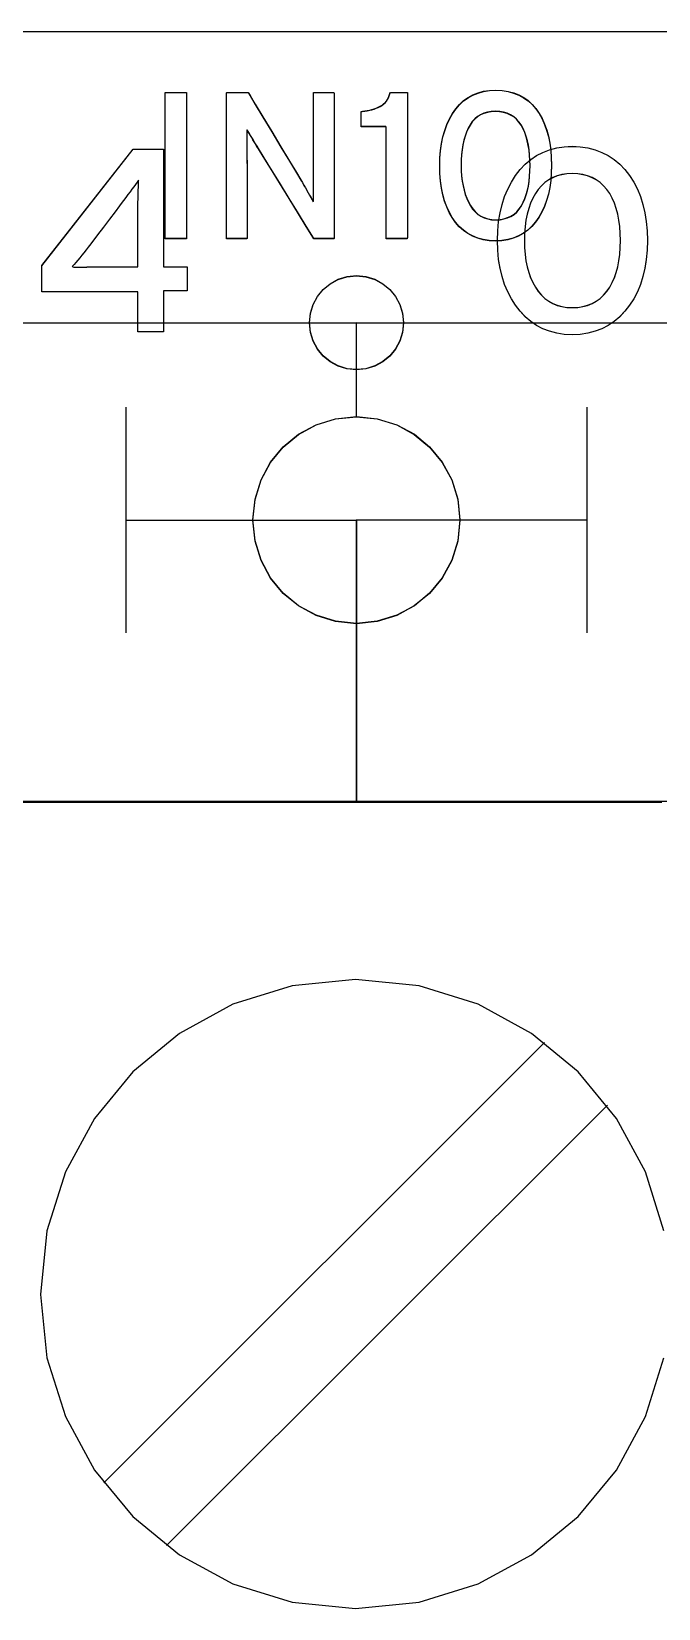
# Model space of a CAD drawing. Extents: x 1 to 47.7, y 0.2 to 35.
# Drawn here: x 35.798 to 36.131, y 11.506 to 12.345 of the extents above; entities that cross this region are included whole.
import ezdxf

# ---------------------------------------------------------------- set-up
doc = ezdxf.new("R2010")
doc.units = 0
doc.header["$MEASUREMENT"] = 0
for name, color, linetype in [('5_1___24__TARGET_LEDS___12', 7, 'CONTINUOUS'), ('6_1__EMPTY_IO_BOARD_POSITI', 7, 'CONTINUOUS'), ('6_2___8__INDEPENDENT_INPUT', 7, 'CONTINUOUS'), ('6_3___8__OPTOISO_INDEPENDE', 7, 'CONTINUOUS'), ('6_4___24__OPTOISO_INDEPEND', 7, 'CONTINUOUS'), ('6_5___8__INDEPENDENT_INPUT', 7, 'CONTINUOUS'), ('6_6___8__INDEPENDENT_INPUT', 7, 'CONTINUOUS'), ('6_7___8__OPTOISO_INDEPENDE', 7, 'CONTINUOUS'), ('6_8___8__OPTOISO_INDEPENDE', 7, 'CONTINUOUS'), ('8_0_____DWG', 7, 'CONTINUOUS')]:
    doc.layers.add(name, color=color, linetype=linetype)

msp = doc.modelspace()

# ---------------------------------------------------------------- linework, layer by layer
at = {"layer": '5_1___24__TARGET_LEDS___12'}
for points in [[(36.07454, 12.27351), (36.07444, 12.26939), (36.07413, 12.26547), (36.07361, 12.26173), (36.07288, 12.25819), (36.07194, 12.25483), (36.07079, 12.25167), (36.06944, 12.2487), (36.06788, 12.24591), (36.0661, 12.24333), (36.06412, 12.24103), (36.06195, 12.23902), (36.05957, 12.23731), (36.057, 12.2359), (36.05423, 12.23479), (36.05127, 12.23398), (36.0481, 12.23347), (36.04473, 12.23326), (36.04141, 12.23347), (36.03827, 12.23398), (36.03534, 12.23478), (36.03259, 12.23588), (36.03005, 12.23728), (36.02769, 12.23897), (36.02553, 12.24095), (36.02357, 12.24323), (36.0218, 12.24578), (36.02024, 12.24852), (36.01889, 12.25146), (36.01774, 12.2546), (36.0168, 12.25794), (36.01607, 12.26148), (36.01555, 12.26522), (36.01524, 12.26916), (36.01514, 12.2733), (36.01524, 12.27742), (36.01556, 12.28136), (36.01609, 12.2851), (36.01683, 12.28866), (36.01778, 12.29202), (36.01894, 12.29519), (36.02031, 12.29816), (36.02189, 12.30095), (36.02368, 12.30354), (36.02567, 12.30585), (36.02785, 12.30785), (36.03022, 12.30956), (36.03278, 12.31095), (36.03553, 12.31205), (36.03848, 12.31283), (36.04162, 12.31332), (36.04495, 12.3135), (36.04831, 12.3133), (36.05147, 12.3128), (36.05443, 12.31201), (36.05719, 12.31093), (36.05975, 12.30954), (36.06211, 12.30787), (36.06426, 12.30589), (36.06622, 12.30362), (36.06797, 12.30107), (36.06951, 12.29832), (36.07084, 12.29537), (36.07197, 12.29222), (36.0729, 12.28888), (36.07362, 12.28533), (36.07413, 12.28159), (36.07444, 12.27765)], [(35.94824, 12.2345), (35.94715, 12.23628), (35.94422, 12.24103), (35.94002, 12.24786), (35.93508, 12.2559), (35.92994, 12.26424), (35.92515, 12.27202), (35.92125, 12.27835), (35.9188, 12.28234), (35.91801, 12.28363), (35.91728, 12.28484), (35.91657, 12.28603), (35.91589, 12.28717), (35.91523, 12.28829), (35.91459, 12.28937), (35.91398, 12.29042), (35.9134, 12.29143), (35.91283, 12.29241), (35.9126, 12.29178), (35.9126, 12.28991), (35.91261, 12.28798), (35.91261, 12.28599), (35.91262, 12.28394), (35.91264, 12.28183), (35.91266, 12.27966), (35.91268, 12.27743), (35.9127, 12.27514), (35.91271, 12.27371), (35.91271, 12.2701), (35.91271, 12.26465), (35.91271, 12.25811), (35.91271, 12.2512), (35.91271, 12.24466), (35.91271, 12.23922), (35.91271, 12.2356), (35.9127, 12.2345), (35.91219, 12.2345), (35.91104, 12.2345), (35.90946, 12.2345), (35.90763, 12.2345), (35.90576, 12.2345), (35.90405, 12.2345), (35.90269, 12.2345), (35.90188, 12.2345), (35.90175, 12.23505), (35.90175, 12.24009), (35.90175, 12.24925), (35.90175, 12.26114), (35.90175, 12.27433), (35.90175, 12.28743), (35.90175, 12.29901), (35.90175, 12.30767), (35.90175, 12.312), (35.90197, 12.31225), (35.90291, 12.31225), (35.9044, 12.31225), (35.90624, 12.31225), (35.90821, 12.31225), (35.91011, 12.31225), (35.91172, 12.31225), (35.91284, 12.31225), (35.91326, 12.31225), (35.91431, 12.31052), (35.91709, 12.3059), (35.9211, 12.29925), (35.92582, 12.29143), (35.93072, 12.28331), (35.93528, 12.27574), (35.93899, 12.26958), (35.94134, 12.2657), (35.94213, 12.26438), (35.94297, 12.26293), (35.94378, 12.26154), (35.94455, 12.26019), (35.94529, 12.2589), (35.94599, 12.25766), (35.94666, 12.25646), (35.94729, 12.25532), (35.94789, 12.25422), (35.94812, 12.25485), (35.9481, 12.25678), (35.94808, 12.25876), (35.94806, 12.26079), (35.94805, 12.26289), (35.94804, 12.26503), (35.94803, 12.26723), (35.94803, 12.26948), (35.94803, 12.27179), (35.94803, 12.27321), (35.94803, 12.27681), (35.94803, 12.28223), (35.94803, 12.28875), (35.94803, 12.29562), (35.94803, 12.30214), (35.94803, 12.30756), (35.94803, 12.31116), (35.94803, 12.31225), (35.94854, 12.31225), (35.94969, 12.31225), (35.95127, 12.31225), (35.9531, 12.31225), (35.95497, 12.31225), (35.95668, 12.31225), (35.95804, 12.31225), (35.95885, 12.31225), (35.95898, 12.3117), (35.95898, 12.30667), (35.95898, 12.2975), (35.95898, 12.28561), (35.95898, 12.27242), (35.95898, 12.25933), (35.95898, 12.24774), (35.95898, 12.23908), (35.95898, 12.23475), (35.95878, 12.2345), (35.9579, 12.2345), (35.95651, 12.2345), (35.95479, 12.2345), (35.95295, 12.2345), (35.95118, 12.2345), (35.94968, 12.2345), (35.94863, 12.2345)], [(35.98665, 12.2345), (35.98665, 12.23679), (35.98665, 12.24285), (35.98665, 12.25154), (35.98665, 12.26169), (35.98665, 12.27213), (35.98665, 12.28169), (35.98665, 12.28921), (35.98665, 12.29353), (35.98652, 12.29413), (35.98555, 12.29413), (35.98387, 12.29413), (35.98173, 12.29413), (35.97939, 12.29413), (35.97712, 12.29413), (35.97518, 12.29413), (35.97382, 12.29413), (35.97331, 12.29413), (35.97331, 12.29444), (35.97331, 12.29525), (35.97331, 12.29642), (35.97331, 12.29779), (35.97331, 12.29919), (35.97331, 12.30048), (35.97331, 12.3015), (35.97331, 12.30208), (35.974, 12.30222), (35.97535, 12.30237), (35.97665, 12.30258), (35.97791, 12.30284), (35.97912, 12.30315), (35.98028, 12.30352), (35.9814, 12.30393), (35.98247, 12.3044), (35.98349, 12.30492), (35.98444, 12.30549), (35.9853, 12.30613), (35.98608, 12.30685), (35.98677, 12.30766), (35.98738, 12.30854), (35.98789, 12.3095), (35.98832, 12.31054), (35.98867, 12.31166), (35.9889, 12.31225), (35.98956, 12.31225), (35.99071, 12.31225), (35.99218, 12.31225), (35.99378, 12.31225), (35.99533, 12.31225), (35.99666, 12.31225), (35.99759, 12.31225), (35.99794, 12.31225), (35.99794, 12.30927), (35.99794, 12.30136), (35.99794, 12.29003), (35.99794, 12.2768), (35.99794, 12.26319), (35.99794, 12.25072), (35.99794, 12.24091), (35.99794, 12.23528), (35.99783, 12.2345), (35.99701, 12.2345), (35.99558, 12.2345), (35.99377, 12.2345), (35.9918, 12.2345), (35.98988, 12.2345), (35.98823, 12.2345), (35.98709, 12.2345)], [(36.06315, 12.2733), (36.06309, 12.27619), (36.06292, 12.27896), (36.06263, 12.28161), (36.06222, 12.28414), (36.0617, 12.28655), (36.06106, 12.28883), (36.0603, 12.29099), (36.05943, 12.29303), (36.05842, 12.29493), (36.05725, 12.29662), (36.05593, 12.29808), (36.05445, 12.29932), (36.05282, 12.30035), (36.05103, 12.30115), (36.04908, 12.30172), (36.04699, 12.30208), (36.04473, 12.30222), (36.04252, 12.30208), (36.04046, 12.30173), (36.03855, 12.30116), (36.03679, 12.30037), (36.03518, 12.29936), (36.03372, 12.29814), (36.03241, 12.29669), (36.03126, 12.29503), (36.03024, 12.29316), (36.02935, 12.29117), (36.02858, 12.28904), (36.02793, 12.28678), (36.0274, 12.28439), (36.027, 12.28186), (36.02672, 12.27921), (36.02656, 12.27643), (36.02653, 12.27351), (36.02659, 12.27063), (36.02677, 12.26788), (36.02708, 12.26525), (36.02751, 12.26274), (36.02806, 12.26036), (36.02873, 12.25811), (36.02953, 12.25598), (36.03045, 12.25397), (36.03148, 12.25206), (36.03264, 12.25032), (36.03395, 12.24881), (36.03541, 12.24752), (36.03702, 12.24647), (36.03878, 12.24564), (36.04069, 12.24504), (36.04274, 12.24467), (36.04495, 12.24453), (36.0472, 12.24467), (36.04929, 12.24504), (36.05122, 12.24563), (36.053, 12.24644), (36.05462, 12.24748), (36.05609, 12.24875), (36.05739, 12.25025), (36.05854, 12.25196), (36.05952, 12.25385), (36.06037, 12.25584), (36.06111, 12.25795), (36.06173, 12.26018), (36.06224, 12.26255), (36.06264, 12.26505), (36.06292, 12.26767), (36.06309, 12.27042)], [(35.99588, 12.18979), (35.99537, 12.18475), (35.99391, 12.18005), (35.9916, 12.17581), (35.98855, 12.17211), (35.98485, 12.16906), (35.98061, 12.16675), (35.97592, 12.1653), (35.97089, 12.16479), (35.96585, 12.1653), (35.96115, 12.16675), (35.9569, 12.16906), (35.9532, 12.17211), (35.95015, 12.17581), (35.94784, 12.18005), (35.94639, 12.18475), (35.94588, 12.18979), (35.94639, 12.19482), (35.94784, 12.19952), (35.95015, 12.20376), (35.9532, 12.20746), (35.9569, 12.21051), (35.96115, 12.21282), (35.96585, 12.21427), (35.97089, 12.21478), (35.97592, 12.21427), (35.98061, 12.21282), (35.98485, 12.21051), (35.98855, 12.20746), (35.9916, 12.20376), (35.99391, 12.19952), (35.99537, 12.19482)], [(36.02588, 12.08482), (36.02476, 12.07373), (36.02156, 12.06341), (36.01649, 12.05406), (36.00978, 12.04592), (36.00164, 12.0392), (35.99229, 12.03413), (35.98196, 12.03092), (35.97087, 12.0298), (35.95978, 12.03092), (35.94946, 12.03413), (35.94012, 12.0392), (35.93198, 12.04592), (35.92527, 12.05406), (35.9202, 12.06341), (35.917, 12.07373), (35.91588, 12.08482), (35.917, 12.0959), (35.9202, 12.10622), (35.92527, 12.11556), (35.93198, 12.12369), (35.94012, 12.13041), (35.94946, 12.13548), (35.95978, 12.13869), (35.97087, 12.1398), (35.98196, 12.13869), (35.99229, 12.13548), (36.00164, 12.13041), (36.00978, 12.12369), (36.01649, 12.11556), (36.02156, 12.10622), (36.02476, 12.0959)]]:
    msp.add_lwpolyline(points, close=True, dxfattribs=at)
for points in [[(35.86925, 12.2345), (35.86925, 12.31225), (35.88053, 12.31225), (35.88053, 12.2345), (35.86925, 12.2345)], [(35.67087, 12.1398), (35.67087, 12.18979), (35.97087, 12.18977)], [(35.97087, 12.1398), (35.97087, 12.18979), (36.27086, 12.18977)], [(35.97087, 12.0298), (35.97087, 11.93517)], [(36.19584, 11.93527), (36.08472, 11.93527), (35.96826, 11.93527), (35.8469, 11.93527), (35.72109, 11.93527), (35.59127, 11.93527), (35.45788, 11.93527), (35.32138, 11.93527), (35.1822, 11.93527), (35.0408, 11.93527), (34.7531, 11.93527), (34.46184, 11.93527), (34.17058, 11.93527)], [(36.13429, 11.70678), (36.12454, 11.7382), (36.10912, 11.76664), (36.08869, 11.79143), (36.06393, 11.81189), (36.03552, 11.82735), (36.00413, 11.83712), (35.97043, 11.84053), (35.93668, 11.83712), (35.90525, 11.82735), (35.8768, 11.81189), (35.85203, 11.79143), (35.83159, 11.76664), (35.81616, 11.7382), (35.8064, 11.70678), (35.803, 11.67308), (35.8064, 11.63939), (35.81616, 11.60803), (35.83159, 11.57964), (35.85203, 11.55492), (35.8768, 11.53452), (35.90525, 11.51913), (35.93668, 11.50939), (35.97043, 11.506), (36.00413, 11.50939), (36.03552, 11.51913), (36.06393, 11.53452), (36.08869, 11.55492), (36.10912, 11.57964), (36.12454, 11.60803), (36.13429, 11.63939)], [(35.83659, 11.57284), (36.07085, 11.80711)], [(35.87001, 11.53942), (36.10427, 11.77369)]]:
    msp.add_lwpolyline(points, dxfattribs=at)
at = {"layer": '6_1__EMPTY_IO_BOARD_POSITI'}
msp.add_lwpolyline([(34.11993, 11.93486), (34.52897, 11.93486), (34.93661, 11.93486), (35.13683, 11.93486), (35.33303, 11.93486), (35.52397, 11.93486), (35.70843, 11.93486), (35.79785, 11.93486), (35.88518, 11.93486), (35.97028, 11.93486), (36.05299, 11.93486), (36.13317, 11.93486)], dxfattribs=at)
at = {"layer": '6_2___8__INDEPENDENT_INPUT'}
for points in [[(35.86837, 12.20678), (35.86837, 12.18494), (35.85468, 12.18494), (35.85468, 12.20631), (35.80371, 12.20631), (35.80371, 12.22021), (35.85221, 12.28212), (35.86837, 12.28212), (35.86837, 12.21959), (35.88085, 12.21959), (35.88085, 12.20678), (35.86837, 12.20678)], [(35.8484, 12.1449), (35.8484, 12.02491)], [(35.8484, 12.08491), (35.97091, 12.08491), (35.97091, 11.93527)], [(36.19584, 11.93527), (36.08472, 11.93527), (35.96826, 11.93527), (35.8469, 11.93527), (35.72109, 11.93527), (35.59127, 11.93527), (35.45788, 11.93527), (35.32138, 11.93527), (35.1822, 11.93527), (35.0408, 11.93527), (34.7531, 11.93527), (34.46184, 11.93527), (34.17058, 11.93527)], [(36.13429, 11.70678), (36.12454, 11.7382), (36.10912, 11.76664), (36.08869, 11.79143), (36.06393, 11.81189), (36.03552, 11.82735), (36.00413, 11.83712), (35.97043, 11.84053), (35.93668, 11.83712), (35.90525, 11.82735), (35.8768, 11.81189), (35.85203, 11.79143), (35.83159, 11.76664), (35.81616, 11.7382), (35.8064, 11.70678), (35.803, 11.67308), (35.8064, 11.63939), (35.81616, 11.60803), (35.83159, 11.57964), (35.85203, 11.55492), (35.8768, 11.53452), (35.90525, 11.51913), (35.93668, 11.50939), (35.97043, 11.506), (36.00413, 11.50939), (36.03552, 11.51913), (36.06393, 11.53452), (36.08869, 11.55492), (36.10912, 11.57964), (36.12454, 11.60803), (36.13429, 11.63939)], [(35.83659, 11.57284), (36.07085, 11.80711)], [(35.87001, 11.53942), (36.10427, 11.77369)]]:
    msp.add_lwpolyline(points, dxfattribs=at)
msp.add_lwpolyline([(35.85508, 12.26577), (35.85428, 12.26464), (35.85344, 12.26345), (35.85253, 12.26219), (35.85156, 12.26087), (35.85054, 12.25948), (35.84946, 12.25802), (35.84832, 12.25651), (35.84713, 12.25492), (35.84636, 12.25391), (35.84494, 12.25204), (35.84257, 12.24891), (35.8396, 12.24499), (35.83639, 12.24076), (35.83331, 12.2367), (35.83073, 12.23329), (35.829, 12.23101), (35.82831, 12.2301), (35.82715, 12.22858), (35.82601, 12.22712), (35.82491, 12.22573), (35.82384, 12.2244), (35.8228, 12.22314), (35.8218, 12.22195), (35.82082, 12.22082), (35.81987, 12.21975), (35.82072, 12.21946), (35.82232, 12.21946), (35.824, 12.21947), (35.82573, 12.21948), (35.82753, 12.2195), (35.8294, 12.21952), (35.83133, 12.21954), (35.83332, 12.21957), (35.83485, 12.21959), (35.83603, 12.21959), (35.83838, 12.21959), (35.8415, 12.21959), (35.84499, 12.21959), (35.84845, 12.21959), (35.85148, 12.21959), (35.85368, 12.21959), (35.85467, 12.21959), (35.85468, 12.22041), (35.85468, 12.22312), (35.85468, 12.22717), (35.85468, 12.23198), (35.85468, 12.23701), (35.85468, 12.24166), (35.85468, 12.24539), (35.85468, 12.24761), (35.85469, 12.24903), (35.85473, 12.25141), (35.85477, 12.25372), (35.85481, 12.25594), (35.85485, 12.25807), (35.8549, 12.26012), (35.85496, 12.26209), (35.85501, 12.26397)], close=True, dxfattribs=at)
at = {"layer": '6_3___8__OPTOISO_INDEPENDE'}
for points in [[(35.86837, 12.20678), (35.86837, 12.18494), (35.85468, 12.18494), (35.85468, 12.20631), (35.80371, 12.20631), (35.80371, 12.22021), (35.85221, 12.28212), (35.86837, 12.28212), (35.86837, 12.21959), (35.88085, 12.21959), (35.88085, 12.20678), (35.86837, 12.20678)], [(35.8484, 12.1449), (35.8484, 12.02491)], [(35.8484, 12.08491), (35.97091, 12.08491), (35.97091, 11.93527)], [(36.19584, 11.93527), (36.08472, 11.93527), (35.96826, 11.93527), (35.8469, 11.93527), (35.72109, 11.93527), (35.59127, 11.93527), (35.45788, 11.93527), (35.32138, 11.93527), (35.1822, 11.93527), (35.0408, 11.93527), (34.7531, 11.93527), (34.46184, 11.93527), (34.17058, 11.93527)], [(36.13429, 11.70678), (36.12454, 11.7382), (36.10912, 11.76664), (36.08869, 11.79143), (36.06393, 11.81189), (36.03552, 11.82735), (36.00413, 11.83712), (35.97043, 11.84053), (35.93668, 11.83712), (35.90525, 11.82735), (35.8768, 11.81189), (35.85203, 11.79143), (35.83159, 11.76664), (35.81616, 11.7382), (35.8064, 11.70678), (35.803, 11.67308), (35.8064, 11.63939), (35.81616, 11.60803), (35.83159, 11.57964), (35.85203, 11.55492), (35.8768, 11.53452), (35.90525, 11.51913), (35.93668, 11.50939), (35.97043, 11.506), (36.00413, 11.50939), (36.03552, 11.51913), (36.06393, 11.53452), (36.08869, 11.55492), (36.10912, 11.57964), (36.12454, 11.60803), (36.13429, 11.63939)], [(35.83659, 11.57284), (36.07085, 11.80711)], [(35.87001, 11.53942), (36.10427, 11.77369)]]:
    msp.add_lwpolyline(points, dxfattribs=at)
msp.add_lwpolyline([(35.85508, 12.26577), (35.85428, 12.26464), (35.85344, 12.26345), (35.85253, 12.26219), (35.85156, 12.26087), (35.85054, 12.25948), (35.84946, 12.25802), (35.84832, 12.25651), (35.84713, 12.25492), (35.84636, 12.25391), (35.84494, 12.25204), (35.84257, 12.24891), (35.8396, 12.24499), (35.83639, 12.24076), (35.83331, 12.2367), (35.83073, 12.23329), (35.829, 12.23101), (35.82831, 12.2301), (35.82715, 12.22858), (35.82601, 12.22712), (35.82491, 12.22573), (35.82384, 12.2244), (35.8228, 12.22314), (35.8218, 12.22195), (35.82082, 12.22082), (35.81987, 12.21975), (35.82072, 12.21946), (35.82232, 12.21946), (35.824, 12.21947), (35.82573, 12.21948), (35.82753, 12.2195), (35.8294, 12.21952), (35.83133, 12.21954), (35.83332, 12.21957), (35.83485, 12.21959), (35.83603, 12.21959), (35.83838, 12.21959), (35.8415, 12.21959), (35.84499, 12.21959), (35.84845, 12.21959), (35.85148, 12.21959), (35.85368, 12.21959), (35.85467, 12.21959), (35.85468, 12.22041), (35.85468, 12.22312), (35.85468, 12.22717), (35.85468, 12.23198), (35.85468, 12.23701), (35.85468, 12.24166), (35.85468, 12.24539), (35.85468, 12.24761), (35.85469, 12.24903), (35.85473, 12.25141), (35.85477, 12.25372), (35.85481, 12.25594), (35.85485, 12.25807), (35.8549, 12.26012), (35.85496, 12.26209), (35.85501, 12.26397)], close=True, dxfattribs=at)
at = {"layer": '6_4___24__OPTOISO_INDEPEND'}
for points in [[(36.07456, 12.27364), (36.07445, 12.26952), (36.07414, 12.2656), (36.07362, 12.26186), (36.07289, 12.25832), (36.07195, 12.25496), (36.07081, 12.2518), (36.06945, 12.24883), (36.06789, 12.24604), (36.06612, 12.24346), (36.06414, 12.24115), (36.06196, 12.23915), (36.05959, 12.23744), (36.05702, 12.23603), (36.05425, 12.23492), (36.05128, 12.23411), (36.04811, 12.2336), (36.04475, 12.23338), (36.04142, 12.2336), (36.03829, 12.23411), (36.03535, 12.23491), (36.03261, 12.23601), (36.03006, 12.2374), (36.02771, 12.23909), (36.02555, 12.24108), (36.02359, 12.24336), (36.02182, 12.24591), (36.02026, 12.24865), (36.0189, 12.25159), (36.01776, 12.25473), (36.01682, 12.25807), (36.01609, 12.26161), (36.01557, 12.26535), (36.01525, 12.26928), (36.01515, 12.27342), (36.01526, 12.27755), (36.01557, 12.28149), (36.0161, 12.28523), (36.01684, 12.28879), (36.01779, 12.29215), (36.01895, 12.29531), (36.02032, 12.29829), (36.0219, 12.30108), (36.02369, 12.30367), (36.02568, 12.30598), (36.02786, 12.30798), (36.03023, 12.30969), (36.03279, 12.31108), (36.03555, 12.31218), (36.03849, 12.31296), (36.04163, 12.31345), (36.04496, 12.31363), (36.04832, 12.31343), (36.05148, 12.31293), (36.05444, 12.31214), (36.0572, 12.31106), (36.05976, 12.30967), (36.06212, 12.30799), (36.06428, 12.30602), (36.06624, 12.30375), (36.06798, 12.3012), (36.06952, 12.29845), (36.07086, 12.2955), (36.07199, 12.29235), (36.07291, 12.28901), (36.07363, 12.28546), (36.07415, 12.28172), (36.07445, 12.27778)], [(35.94826, 12.23463), (35.94716, 12.23641), (35.94424, 12.24116), (35.94003, 12.24799), (35.93509, 12.25602), (35.92995, 12.26437), (35.92516, 12.27215), (35.92127, 12.27848), (35.91881, 12.28247), (35.91803, 12.28375), (35.91729, 12.28497), (35.91659, 12.28615), (35.9159, 12.2873), (35.91524, 12.28842), (35.91461, 12.2895), (35.914, 12.29054), (35.91341, 12.29156), (35.91285, 12.29253), (35.91261, 12.2919), (35.91261, 12.29003), (35.91262, 12.2881), (35.91263, 12.28611), (35.91264, 12.28406), (35.91265, 12.28196), (35.91267, 12.27979), (35.91269, 12.27756), (35.91272, 12.27527), (35.91272, 12.27384), (35.91272, 12.27022), (35.91272, 12.26478), (35.91272, 12.25824), (35.91272, 12.25133), (35.91272, 12.24479), (35.91272, 12.23934), (35.91272, 12.23573), (35.91271, 12.23463), (35.9122, 12.23463), (35.91106, 12.23463), (35.90947, 12.23463), (35.90764, 12.23463), (35.90577, 12.23463), (35.90406, 12.23463), (35.9027, 12.23463), (35.9019, 12.23463), (35.90176, 12.23518), (35.90176, 12.24022), (35.90176, 12.24938), (35.90176, 12.26127), (35.90176, 12.27446), (35.90176, 12.28755), (35.90176, 12.29914), (35.90176, 12.3078), (35.90176, 12.31213), (35.90198, 12.31238), (35.90292, 12.31238), (35.90442, 12.31238), (35.90625, 12.31238), (35.90822, 12.31238), (35.91012, 12.31238), (35.91173, 12.31238), (35.91286, 12.31238), (35.91328, 12.31238), (35.91432, 12.31065), (35.91711, 12.30603), (35.92112, 12.29938), (35.92583, 12.29156), (35.93073, 12.28344), (35.93529, 12.27587), (35.93901, 12.26971), (35.94135, 12.26583), (35.94214, 12.2645), (35.94298, 12.26306), (35.94379, 12.26167), (35.94456, 12.26032), (35.9453, 12.25903), (35.946, 12.25779), (35.94667, 12.25659), (35.9473, 12.25545), (35.9479, 12.25436), (35.94813, 12.25498), (35.94811, 12.25691), (35.94809, 12.25889), (35.94808, 12.26093), (35.94806, 12.26302), (35.94805, 12.26516), (35.94805, 12.26736), (35.94804, 12.26961), (35.94804, 12.27192), (35.94804, 12.27335), (35.94804, 12.27695), (35.94804, 12.28237), (35.94804, 12.28888), (35.94804, 12.29576), (35.94804, 12.30227), (35.94804, 12.30769), (35.94804, 12.31129), (35.94805, 12.31238), (35.94855, 12.31238), (35.9497, 12.31238), (35.95129, 12.31238), (35.95311, 12.31238), (35.95498, 12.31238), (35.9567, 12.31238), (35.95806, 12.31238), (35.95886, 12.31238), (35.959, 12.31183), (35.959, 12.30679), (35.959, 12.29763), (35.959, 12.28574), (35.959, 12.27255), (35.959, 12.25946), (35.959, 12.24787), (35.959, 12.23921), (35.959, 12.23488), (35.95879, 12.23463), (35.95791, 12.23463), (35.95652, 12.23463), (35.95481, 12.23463), (35.95297, 12.23463), (35.9512, 12.23463), (35.94969, 12.23463), (35.94865, 12.23463)], [(35.98667, 12.23463), (35.98667, 12.23691), (35.98667, 12.24298), (35.98667, 12.25167), (35.98667, 12.26182), (35.98667, 12.27225), (35.98667, 12.28182), (35.98667, 12.28934), (35.98667, 12.29366), (35.98653, 12.29426), (35.98557, 12.29426), (35.98388, 12.29426), (35.98174, 12.29426), (35.97941, 12.29426), (35.97713, 12.29426), (35.97519, 12.29426), (35.97383, 12.29426), (35.97332, 12.29426), (35.97332, 12.29456), (35.97332, 12.29538), (35.97332, 12.29655), (35.97332, 12.29792), (35.97332, 12.29932), (35.97332, 12.30061), (35.97332, 12.30162), (35.97332, 12.30221), (35.97401, 12.30234), (35.97536, 12.3025), (35.97666, 12.30271), (35.97792, 12.30297), (35.97913, 12.30328), (35.98029, 12.30365), (35.98141, 12.30406), (35.98248, 12.30453), (35.98351, 12.30505), (35.98446, 12.30562), (35.98532, 12.30626), (35.98609, 12.30698), (35.98678, 12.30779), (35.98739, 12.30867), (35.98791, 12.30963), (35.98834, 12.31067), (35.98868, 12.31179), (35.98891, 12.31238), (35.98958, 12.31238), (35.99073, 12.31238), (35.99219, 12.31238), (35.99379, 12.31238), (35.99534, 12.31238), (35.99667, 12.31238), (35.9976, 12.31238), (35.99795, 12.31238), (35.99795, 12.3094), (35.99795, 12.30149), (35.99795, 12.29016), (35.99795, 12.27693), (35.99795, 12.26332), (35.99795, 12.25085), (35.99795, 12.24104), (35.99795, 12.23541), (35.99784, 12.23463), (35.99702, 12.23463), (35.9956, 12.23463), (35.99379, 12.23463), (35.99181, 12.23463), (35.98989, 12.23463), (35.98825, 12.23463), (35.9871, 12.23463)], [(36.06316, 12.27342), (36.06311, 12.27632), (36.06293, 12.27909), (36.06264, 12.28174), (36.06224, 12.28427), (36.06171, 12.28667), (36.06107, 12.28896), (36.06031, 12.29112), (36.05944, 12.29316), (36.05843, 12.29506), (36.05726, 12.29674), (36.05594, 12.29821), (36.05446, 12.29945), (36.05283, 12.30047), (36.05104, 12.30127), (36.0491, 12.30185), (36.047, 12.30221), (36.04475, 12.30235), (36.04253, 12.30221), (36.04047, 12.30186), (36.03856, 12.30129), (36.0368, 12.3005), (36.03519, 12.29949), (36.03373, 12.29826), (36.03243, 12.29682), (36.03127, 12.29516), (36.03026, 12.29329), (36.02936, 12.2913), (36.02859, 12.28917), (36.02794, 12.28691), (36.02742, 12.28451), (36.02701, 12.28199), (36.02673, 12.27934), (36.02658, 12.27656), (36.02654, 12.27364), (36.0266, 12.27076), (36.02679, 12.26801), (36.02709, 12.26538), (36.02752, 12.26287), (36.02807, 12.26049), (36.02874, 12.25824), (36.02954, 12.25611), (36.03046, 12.2541), (36.03149, 12.25219), (36.03265, 12.25045), (36.03397, 12.24894), (36.03543, 12.24765), (36.03704, 12.2466), (36.0388, 12.24577), (36.0407, 12.24517), (36.04276, 12.2448), (36.04496, 12.24466), (36.04721, 12.2448), (36.0493, 12.24517), (36.05124, 12.24576), (36.05301, 12.24657), (36.05464, 12.24761), (36.0561, 12.24888), (36.0574, 12.25037), (36.05855, 12.25209), (36.05954, 12.25398), (36.06038, 12.25596), (36.06112, 12.25808), (36.06175, 12.26031), (36.06226, 12.26268), (36.06265, 12.26517), (36.06294, 12.2678), (36.06311, 12.27055)], [(35.99589, 12.18992), (35.99538, 12.18488), (35.99392, 12.18019), (35.99162, 12.17594), (35.98857, 12.17224), (35.98487, 12.16919), (35.98062, 12.16688), (35.97594, 12.16543), (35.97091, 12.16492), (35.96586, 12.16543), (35.96116, 12.16688), (35.95691, 12.16919), (35.95321, 12.17224), (35.95016, 12.17594), (35.94786, 12.18019), (35.9464, 12.18488), (35.9459, 12.18992), (35.9464, 12.19495), (35.94786, 12.19965), (35.95016, 12.20389), (35.95321, 12.20759), (35.95691, 12.21064), (35.96116, 12.21295), (35.96586, 12.21441), (35.97091, 12.21491), (35.97594, 12.21441), (35.98062, 12.21295), (35.98487, 12.21064), (35.98857, 12.20759), (35.99162, 12.20389), (35.99392, 12.19965), (35.99538, 12.19495)], [(36.02589, 12.08495), (36.02477, 12.07386), (36.02157, 12.06354), (36.0165, 12.05419), (36.00979, 12.04605), (36.00165, 12.03933), (35.9923, 12.03426), (35.98197, 12.03105), (35.97088, 12.02994), (35.95979, 12.03105), (35.94947, 12.03426), (35.94013, 12.03933), (35.93199, 12.04605), (35.92528, 12.05419), (35.92021, 12.06354), (35.91701, 12.07386), (35.91589, 12.08495), (35.91701, 12.09603), (35.92021, 12.10635), (35.92528, 12.11569), (35.93199, 12.12382), (35.94013, 12.13054), (35.94947, 12.13561), (35.95979, 12.13882), (35.97088, 12.13994), (35.98197, 12.13882), (35.9923, 12.13561), (36.00165, 12.13054), (36.00979, 12.12382), (36.0165, 12.11569), (36.02157, 12.10635), (36.02477, 12.09603)]]:
    msp.add_lwpolyline(points, close=True, dxfattribs=at)
for points in [[(35.86926, 12.23463), (35.86926, 12.31238), (35.88055, 12.31238), (35.88055, 12.23463), (35.86926, 12.23463)], [(35.67088, 12.13994), (35.67088, 12.18992), (35.97088, 12.1899)], [(35.97088, 12.13994), (35.97088, 12.18992), (36.27087, 12.1899)], [(35.97088, 12.02994), (35.97088, 11.93527)], [(36.19584, 11.93527), (36.08472, 11.93527), (35.96826, 11.93527), (35.8469, 11.93527), (35.72109, 11.93527), (35.59127, 11.93527), (35.45788, 11.93527), (35.32138, 11.93527), (35.1822, 11.93527), (35.0408, 11.93527), (34.7531, 11.93527), (34.46184, 11.93527), (34.17058, 11.93527)], [(36.13429, 11.70678), (36.12454, 11.7382), (36.10912, 11.76664), (36.08869, 11.79143), (36.06393, 11.81189), (36.03552, 11.82735), (36.00413, 11.83712), (35.97043, 11.84053), (35.93668, 11.83712), (35.90525, 11.82735), (35.8768, 11.81189), (35.85203, 11.79143), (35.83159, 11.76664), (35.81616, 11.7382), (35.8064, 11.70678), (35.803, 11.67308), (35.8064, 11.63939), (35.81616, 11.60803), (35.83159, 11.57964), (35.85203, 11.55492), (35.8768, 11.53452), (35.90525, 11.51913), (35.93668, 11.50939), (35.97043, 11.506), (36.00413, 11.50939), (36.03552, 11.51913), (36.06393, 11.53452), (36.08869, 11.55492), (36.10912, 11.57964), (36.12454, 11.60803), (36.13429, 11.63939)], [(35.83659, 11.57284), (36.07085, 11.80711)], [(35.87001, 11.53942), (36.10427, 11.77369)]]:
    msp.add_lwpolyline(points, dxfattribs=at)
at = {"layer": '6_5___8__INDEPENDENT_INPUT'}
for points in [[(36.12553, 12.23358), (36.12536, 12.22841), (36.1249, 12.22349), (36.12415, 12.21881), (36.12311, 12.21439), (36.12178, 12.21022), (36.12017, 12.20629), (36.11827, 12.20262), (36.11608, 12.19919), (36.1136, 12.19599), (36.11086, 12.19311), (36.1079, 12.1906), (36.10473, 12.18847), (36.10134, 12.1867), (36.09773, 12.18532), (36.0939, 12.1843), (36.08986, 12.18366), (36.0856, 12.1834), (36.08136, 12.18366), (36.07735, 12.1843), (36.07356, 12.18532), (36.06999, 12.1867), (36.06665, 12.18847), (36.06353, 12.1906), (36.06063, 12.19311), (36.05795, 12.19599), (36.05546, 12.19919), (36.05322, 12.20262), (36.05127, 12.20629), (36.04962, 12.21022), (36.04827, 12.21439), (36.0472, 12.21881), (36.04644, 12.22349), (36.04597, 12.22841), (36.04579, 12.23358), (36.04597, 12.23876), (36.04644, 12.24369), (36.0472, 12.24837), (36.04827, 12.25282), (36.04962, 12.25702), (36.05127, 12.26097), (36.05322, 12.26469), (36.05546, 12.26815), (36.05795, 12.27135), (36.06063, 12.27419), (36.06353, 12.27666), (36.06665, 12.27876), (36.06999, 12.28048), (36.07356, 12.28184), (36.07735, 12.28283), (36.08136, 12.28345), (36.0856, 12.2837), (36.08986, 12.28345), (36.0939, 12.28283), (36.09773, 12.28184), (36.10134, 12.28048), (36.10473, 12.27876), (36.1079, 12.27666), (36.11086, 12.27419), (36.1136, 12.27135), (36.11608, 12.26815), (36.11827, 12.26469), (36.12017, 12.26097), (36.12178, 12.25702), (36.12311, 12.25282), (36.12415, 12.24837), (36.1249, 12.24369), (36.12536, 12.23876)], [(36.11117, 12.23358), (36.11108, 12.2374), (36.11081, 12.24102), (36.11036, 12.24445), (36.10974, 12.24767), (36.10894, 12.2507), (36.10796, 12.25353), (36.1068, 12.25617), (36.10546, 12.2586), (36.10394, 12.26081), (36.10223, 12.26274), (36.10037, 12.26443), (36.09833, 12.26586), (36.09612, 12.26703), (36.09374, 12.26795), (36.0912, 12.26862), (36.08848, 12.26903), (36.0856, 12.26919), (36.08277, 12.26903), (36.0801, 12.26862), (36.0776, 12.26795), (36.07526, 12.26703), (36.07308, 12.26586), (36.07107, 12.26443), (36.06921, 12.26274), (36.06752, 12.26081), (36.06598, 12.2586), (36.06462, 12.25617), (36.06343, 12.25353), (36.06243, 12.2507), (36.06161, 12.24767), (36.06097, 12.24445), (36.06052, 12.24102), (36.06024, 12.2374), (36.06015, 12.23358), (36.06024, 12.22981), (36.06052, 12.22623), (36.06097, 12.22284), (36.06161, 12.21965), (36.06243, 12.21666), (36.06343, 12.21385), (36.06462, 12.21124), (36.06598, 12.20883), (36.06752, 12.20657), (36.06921, 12.20454), (36.07107, 12.20278), (36.07308, 12.20129), (36.07526, 12.20007), (36.0776, 12.19912), (36.0801, 12.19844), (36.08277, 12.19804), (36.0856, 12.1979), (36.08848, 12.19804), (36.0912, 12.19844), (36.09374, 12.19912), (36.09612, 12.20007), (36.09833, 12.20129), (36.10037, 12.20278), (36.10223, 12.20454), (36.10394, 12.20657), (36.10546, 12.20883), (36.1068, 12.21124), (36.10796, 12.21385), (36.10894, 12.21666), (36.10974, 12.21965), (36.11036, 12.22284), (36.11081, 12.22623), (36.11108, 12.22981)]]:
    msp.add_lwpolyline(points, close=True, dxfattribs=at)
for points in [[(36.0933, 12.14493), (36.0933, 12.02492)], [(36.0933, 12.08493), (35.97091, 12.08493), (35.97091, 11.93526)], [(36.19584, 11.93527), (36.08472, 11.93527), (35.96826, 11.93527), (35.8469, 11.93527), (35.72109, 11.93527), (35.59127, 11.93527), (35.45788, 11.93527), (35.32138, 11.93527), (35.1822, 11.93527), (35.0408, 11.93527), (34.7531, 11.93527), (34.46184, 11.93527), (34.17058, 11.93527)], [(36.13429, 11.70678), (36.12454, 11.7382), (36.10912, 11.76664), (36.08869, 11.79143), (36.06393, 11.81189), (36.03552, 11.82735), (36.00413, 11.83712), (35.97043, 11.84053), (35.93668, 11.83712), (35.90525, 11.82735), (35.8768, 11.81189), (35.85203, 11.79143), (35.83159, 11.76664), (35.81616, 11.7382), (35.8064, 11.70678), (35.803, 11.67308), (35.8064, 11.63939), (35.81616, 11.60803), (35.83159, 11.57964), (35.85203, 11.55492), (35.8768, 11.53452), (35.90525, 11.51913), (35.93668, 11.50939), (35.97043, 11.506), (36.00413, 11.50939), (36.03552, 11.51913), (36.06393, 11.53452), (36.08869, 11.55492), (36.10912, 11.57964), (36.12454, 11.60803), (36.13429, 11.63939)], [(35.83659, 11.57284), (36.07085, 11.80711)], [(35.87001, 11.53942), (36.10427, 11.77369)]]:
    msp.add_lwpolyline(points, dxfattribs=at)
at = {"layer": '6_6___8__INDEPENDENT_INPUT'}
for points in [[(35.86837, 12.20679), (35.86837, 12.18495), (35.85468, 12.18495), (35.85468, 12.20632), (35.80371, 12.20632), (35.80371, 12.22022), (35.85221, 12.28213), (35.86837, 12.28213), (35.86837, 12.2196), (35.88085, 12.2196), (35.88085, 12.20679), (35.86837, 12.20679)], [(35.8484, 12.1449), (35.8484, 12.02491)], [(35.8484, 12.08491), (35.97091, 12.08491), (35.97091, 11.93527)], [(36.19584, 11.93527), (36.08472, 11.93527), (35.96826, 11.93527), (35.8469, 11.93527), (35.72109, 11.93527), (35.59127, 11.93527), (35.45788, 11.93527), (35.32138, 11.93527), (35.1822, 11.93527), (35.0408, 11.93527), (34.7531, 11.93527), (34.46184, 11.93527), (34.17058, 11.93527)], [(36.13429, 11.70678), (36.12454, 11.7382), (36.10912, 11.76664), (36.08869, 11.79143), (36.06393, 11.81189), (36.03552, 11.82735), (36.00413, 11.83712), (35.97043, 11.84053), (35.93668, 11.83712), (35.90525, 11.82735), (35.8768, 11.81189), (35.85203, 11.79143), (35.83159, 11.76664), (35.81616, 11.7382), (35.8064, 11.70678), (35.803, 11.67308), (35.8064, 11.63939), (35.81616, 11.60803), (35.83159, 11.57964), (35.85203, 11.55492), (35.8768, 11.53452), (35.90525, 11.51913), (35.93668, 11.50939), (35.97043, 11.506), (36.00413, 11.50939), (36.03552, 11.51913), (36.06393, 11.53452), (36.08869, 11.55492), (36.10912, 11.57964), (36.12454, 11.60803), (36.13429, 11.63939)], [(35.83659, 11.57284), (36.07085, 11.80711)], [(35.87001, 11.53942), (36.10427, 11.77369)]]:
    msp.add_lwpolyline(points, dxfattribs=at)
msp.add_lwpolyline([(35.85508, 12.26577), (35.85428, 12.26465), (35.85344, 12.26345), (35.85253, 12.2622), (35.85156, 12.26087), (35.85054, 12.25948), (35.84946, 12.25803), (35.84832, 12.25651), (35.84713, 12.25493), (35.84636, 12.25392), (35.84494, 12.25205), (35.84257, 12.24891), (35.8396, 12.24499), (35.83639, 12.24076), (35.83331, 12.2367), (35.83073, 12.2333), (35.829, 12.23102), (35.82831, 12.2301), (35.82715, 12.22858), (35.82601, 12.22713), (35.82491, 12.22574), (35.82384, 12.22441), (35.8228, 12.22315), (35.8218, 12.22195), (35.82082, 12.22082), (35.81987, 12.21976), (35.82072, 12.21946), (35.82232, 12.21947), (35.824, 12.21948), (35.82573, 12.21949), (35.82753, 12.21951), (35.8294, 12.21953), (35.83133, 12.21955), (35.83332, 12.21958), (35.83485, 12.2196), (35.83603, 12.2196), (35.83838, 12.2196), (35.8415, 12.2196), (35.84499, 12.2196), (35.84845, 12.2196), (35.85148, 12.2196), (35.85368, 12.2196), (35.85467, 12.2196), (35.85468, 12.22042), (35.85468, 12.22313), (35.85468, 12.22717), (35.85468, 12.23199), (35.85468, 12.23701), (35.85468, 12.24167), (35.85468, 12.24539), (35.85468, 12.24761), (35.85469, 12.24903), (35.85473, 12.25142), (35.85477, 12.25372), (35.85481, 12.25594), (35.85485, 12.25808), (35.8549, 12.26013), (35.85496, 12.2621), (35.85501, 12.26398)], close=True, dxfattribs=at)
at = {"layer": '6_7___8__OPTOISO_INDEPENDE'}
for points in [[(35.86837, 12.20678), (35.86837, 12.18494), (35.85468, 12.18494), (35.85468, 12.20631), (35.80371, 12.20631), (35.80371, 12.22021), (35.85221, 12.28212), (35.86837, 12.28212), (35.86837, 12.21959), (35.88085, 12.21959), (35.88085, 12.20678), (35.86837, 12.20678)], [(35.8484, 12.1449), (35.8484, 12.02491)], [(35.8484, 12.08491), (35.97091, 12.08491), (35.97091, 11.93527)], [(36.19584, 11.93527), (36.08472, 11.93527), (35.96826, 11.93527), (35.8469, 11.93527), (35.72109, 11.93527), (35.59127, 11.93527), (35.45788, 11.93527), (35.32138, 11.93527), (35.1822, 11.93527), (35.0408, 11.93527), (34.7531, 11.93527), (34.46184, 11.93527), (34.17058, 11.93527)], [(36.13429, 11.70678), (36.12454, 11.7382), (36.10912, 11.76664), (36.08869, 11.79143), (36.06393, 11.81189), (36.03552, 11.82735), (36.00413, 11.83712), (35.97043, 11.84053), (35.93668, 11.83712), (35.90525, 11.82735), (35.8768, 11.81189), (35.85203, 11.79143), (35.83159, 11.76664), (35.81616, 11.7382), (35.8064, 11.70678), (35.803, 11.67308), (35.8064, 11.63939), (35.81616, 11.60803), (35.83159, 11.57964), (35.85203, 11.55492), (35.8768, 11.53452), (35.90525, 11.51913), (35.93668, 11.50939), (35.97043, 11.506), (36.00413, 11.50939), (36.03552, 11.51913), (36.06393, 11.53452), (36.08869, 11.55492), (36.10912, 11.57964), (36.12454, 11.60803), (36.13429, 11.63939)], [(35.83659, 11.57284), (36.07085, 11.80711)], [(35.87001, 11.53942), (36.10427, 11.77369)]]:
    msp.add_lwpolyline(points, dxfattribs=at)
msp.add_lwpolyline([(35.85508, 12.26577), (35.85428, 12.26464), (35.85344, 12.26345), (35.85253, 12.26219), (35.85156, 12.26087), (35.85054, 12.25948), (35.84946, 12.25802), (35.84832, 12.25651), (35.84713, 12.25492), (35.84636, 12.25391), (35.84494, 12.25204), (35.84257, 12.24891), (35.8396, 12.24499), (35.83639, 12.24076), (35.83331, 12.2367), (35.83073, 12.23329), (35.829, 12.23101), (35.82831, 12.2301), (35.82715, 12.22858), (35.82601, 12.22712), (35.82491, 12.22573), (35.82384, 12.2244), (35.8228, 12.22314), (35.8218, 12.22195), (35.82082, 12.22082), (35.81987, 12.21975), (35.82072, 12.21946), (35.82232, 12.21946), (35.824, 12.21947), (35.82573, 12.21948), (35.82753, 12.2195), (35.8294, 12.21952), (35.83133, 12.21954), (35.83332, 12.21957), (35.83485, 12.21959), (35.83603, 12.21959), (35.83838, 12.21959), (35.8415, 12.21959), (35.84499, 12.21959), (35.84845, 12.21959), (35.85148, 12.21959), (35.85368, 12.21959), (35.85467, 12.21959), (35.85468, 12.22041), (35.85468, 12.22312), (35.85468, 12.22717), (35.85468, 12.23198), (35.85468, 12.23701), (35.85468, 12.24166), (35.85468, 12.24539), (35.85468, 12.24761), (35.85469, 12.24903), (35.85473, 12.25141), (35.85477, 12.25372), (35.85481, 12.25594), (35.85485, 12.25807), (35.8549, 12.26012), (35.85496, 12.26209), (35.85501, 12.26397)], close=True, dxfattribs=at)
at = {"layer": '6_8___8__OPTOISO_INDEPENDE'}
for points in [[(36.12553, 12.23356), (36.12536, 12.22839), (36.1249, 12.22347), (36.12415, 12.21879), (36.12311, 12.21437), (36.12178, 12.2102), (36.12017, 12.20627), (36.11827, 12.2026), (36.11608, 12.19917), (36.1136, 12.19597), (36.11086, 12.19309), (36.1079, 12.19058), (36.10473, 12.18844), (36.10134, 12.18668), (36.09773, 12.1853), (36.0939, 12.18428), (36.08986, 12.18364), (36.0856, 12.18338), (36.08136, 12.18364), (36.07735, 12.18428), (36.07356, 12.1853), (36.06999, 12.18668), (36.06665, 12.18844), (36.06353, 12.19058), (36.06063, 12.19309), (36.05795, 12.19597), (36.05546, 12.19917), (36.05322, 12.2026), (36.05127, 12.20627), (36.04962, 12.2102), (36.04827, 12.21437), (36.0472, 12.21879), (36.04644, 12.22347), (36.04597, 12.22839), (36.04579, 12.23356), (36.04597, 12.23874), (36.04644, 12.24367), (36.0472, 12.24835), (36.04827, 12.2528), (36.04962, 12.257), (36.05127, 12.26095), (36.05322, 12.26466), (36.05546, 12.26813), (36.05795, 12.27133), (36.06063, 12.27417), (36.06353, 12.27664), (36.06665, 12.27874), (36.06999, 12.28046), (36.07356, 12.28182), (36.07735, 12.28281), (36.08136, 12.28343), (36.0856, 12.28368), (36.08986, 12.28343), (36.0939, 12.28281), (36.09773, 12.28182), (36.10134, 12.28046), (36.10473, 12.27874), (36.1079, 12.27664), (36.11086, 12.27417), (36.1136, 12.27133), (36.11608, 12.26813), (36.11827, 12.26466), (36.12017, 12.26095), (36.12178, 12.257), (36.12311, 12.2528), (36.12415, 12.24835), (36.1249, 12.24367), (36.12536, 12.23874)], [(36.11117, 12.23356), (36.11108, 12.23738), (36.11081, 12.241), (36.11036, 12.24443), (36.10974, 12.24765), (36.10894, 12.25068), (36.10796, 12.25351), (36.1068, 12.25615), (36.10546, 12.25858), (36.10394, 12.26079), (36.10223, 12.26272), (36.10037, 12.26441), (36.09833, 12.26584), (36.09612, 12.26701), (36.09374, 12.26793), (36.0912, 12.2686), (36.08848, 12.26901), (36.0856, 12.26917), (36.08277, 12.26901), (36.0801, 12.2686), (36.0776, 12.26793), (36.07526, 12.26701), (36.07308, 12.26584), (36.07107, 12.26441), (36.06921, 12.26272), (36.06752, 12.26079), (36.06598, 12.25858), (36.06462, 12.25615), (36.06343, 12.25351), (36.06243, 12.25068), (36.06161, 12.24765), (36.06097, 12.24443), (36.06052, 12.241), (36.06024, 12.23738), (36.06015, 12.23356), (36.06024, 12.22979), (36.06052, 12.22621), (36.06097, 12.22282), (36.06161, 12.21963), (36.06243, 12.21664), (36.06343, 12.21383), (36.06462, 12.21122), (36.06598, 12.2088), (36.06752, 12.20655), (36.06921, 12.20452), (36.07107, 12.20276), (36.07308, 12.20127), (36.07526, 12.20005), (36.0776, 12.1991), (36.0801, 12.19842), (36.08277, 12.19802), (36.0856, 12.19788), (36.08848, 12.19802), (36.0912, 12.19842), (36.09374, 12.1991), (36.09612, 12.20005), (36.09833, 12.20127), (36.10037, 12.20276), (36.10223, 12.20452), (36.10394, 12.20655), (36.10546, 12.2088), (36.1068, 12.21122), (36.10796, 12.21383), (36.10894, 12.21664), (36.10974, 12.21963), (36.11036, 12.22282), (36.11081, 12.22621), (36.11108, 12.22979)]]:
    msp.add_lwpolyline(points, close=True, dxfattribs=at)
for points in [[(36.0933, 12.14491), (36.0933, 12.0249)], [(36.0933, 12.08491), (35.97074, 12.08491), (35.97074, 11.93527)], [(36.19584, 11.93527), (36.08472, 11.93527), (35.96826, 11.93527), (35.8469, 11.93527), (35.72109, 11.93527), (35.59127, 11.93527), (35.45788, 11.93527), (35.32138, 11.93527), (35.1822, 11.93527), (35.0408, 11.93527), (34.7531, 11.93527), (34.46184, 11.93527), (34.17058, 11.93527)], [(36.13429, 11.70678), (36.12454, 11.7382), (36.10912, 11.76664), (36.08869, 11.79143), (36.06393, 11.81189), (36.03552, 11.82735), (36.00413, 11.83712), (35.97043, 11.84053), (35.93668, 11.83712), (35.90525, 11.82735), (35.8768, 11.81189), (35.85203, 11.79143), (35.83159, 11.76664), (35.81616, 11.7382), (35.8064, 11.70678), (35.803, 11.67308), (35.8064, 11.63939), (35.81616, 11.60803), (35.83159, 11.57964), (35.85203, 11.55492), (35.8768, 11.53452), (35.90525, 11.51913), (35.93668, 11.50939), (35.97043, 11.506), (36.00413, 11.50939), (36.03552, 11.51913), (36.06393, 11.53452), (36.08869, 11.55492), (36.10912, 11.57964), (36.12454, 11.60803), (36.13429, 11.63939)], [(35.83659, 11.57284), (36.07085, 11.80711)], [(35.87001, 11.53942), (36.10427, 11.77369)]]:
    msp.add_lwpolyline(points, dxfattribs=at)
at = {"layer": '8_0_____DWG'}
msp.add_lwpolyline([(34.22848, 12.34475), (34.61883, 12.34475), (35.00918, 12.34475), (35.39876, 12.34475), (35.78682, 12.34475), (35.98004, 12.34475), (36.17259, 12.34475), (36.36438, 12.34475), (36.55531, 12.34475), (36.74529, 12.34475), (36.93422, 12.34475), (37.12201, 12.34475), (37.30856, 12.34475), (37.49377, 12.34475), (37.67755, 12.34475)], dxfattribs=at)

doc.saveas('drawing.dxf')
